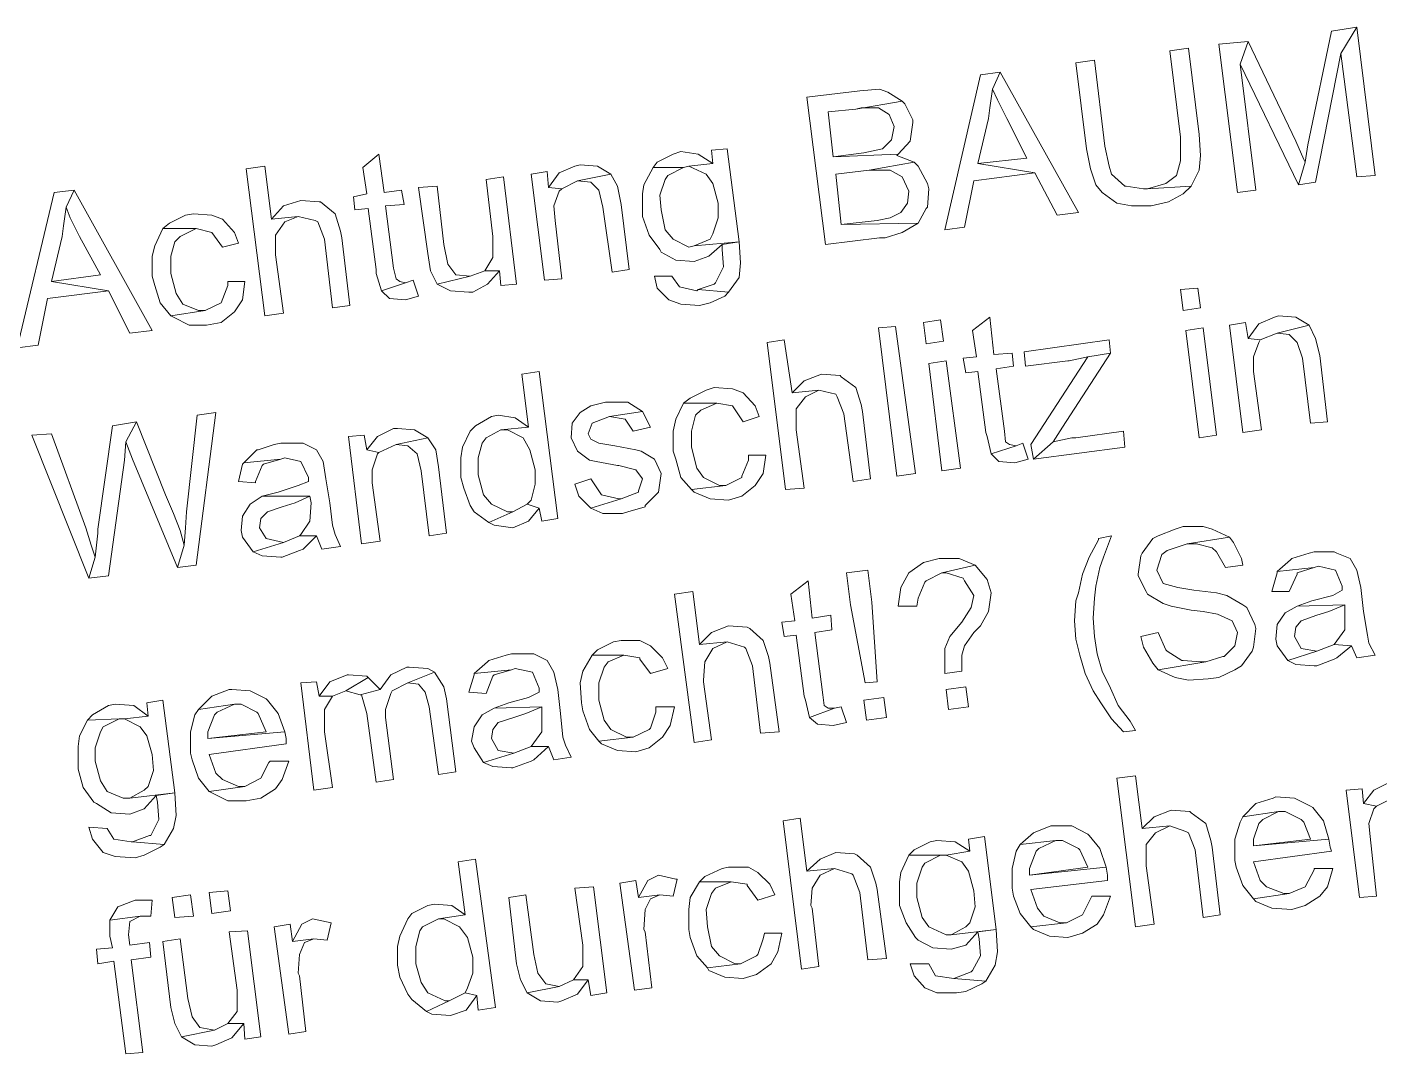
# Model space of a CAD drawing. Header units: metres. Extents: x 2713732.4 to 2713757.2, y 1226081.6 to 1226111.3.
# Drawn here: x 2713753.037 to 2713754.146, y 1226100.549 to 1226101.391 of the extents above; entities that cross this region are included whole.
import ezdxf

# ---------------------------------------------------------------- set-up
doc = ezdxf.new("R2010")
doc.units = ezdxf.units.M
doc.layers.add('einlagen_boden_erstes_og', color=7, linetype='Continuous', true_color=0x000000)

msp = doc.modelspace()

# ---------------------------------------------------------------- linework, layer by layer
at = {"layer": 'einlagen_boden_erstes_og', "color": 1, "lineweight": 0}
for points in [[(2713754.127, 1226101.3907), (2713754.1064, 1226101.3875), (2713754.0879, 1226101.2995), (2713754.0868, 1226101.2941), (2713754.0846, 1226101.28), (2713754.0792, 1226101.2615), (2713754.0933, 1226101.2637), (2713754.114, 1226101.369)], [(2713754.127, 1226101.3907), (2713754.114, 1226101.369), (2713754.127, 1226101.268), (2713754.1422, 1226101.2691)], [(2713753.989, 1226101.3734), (2713753.9738, 1226101.3712), (2713753.9825, 1226101.3006), (2713753.9825, 1226101.2984), (2713753.9825, 1226101.281), (2713753.9793, 1226101.2691), (2713753.9706, 1226101.2626), (2713753.9554, 1226101.2582), (2713753.9912, 1226101.2604), (2713753.9977, 1226101.2734), (2713753.9988, 1226101.2854), (2713753.9977, 1226101.3028)], [(2713754.0379, 1226101.3788), (2713754.014, 1226101.3766), (2713754.0292, 1226101.255), (2713754.0444, 1226101.2571), (2713754.0314, 1226101.3603)], [(2713754.0379, 1226101.3788), (2713754.0314, 1226101.3603), (2713754.0792, 1226101.2615), (2713754.0846, 1226101.28), (2713754.0835, 1226101.2821), (2713754.077, 1226101.2973)], [(2713753.9119, 1226101.3636), (2713753.8967, 1226101.3614), (2713753.9054, 1226101.2908), (2713753.9054, 1226101.2908), (2713753.9087, 1226101.2745), (2713753.913, 1226101.2615), (2713753.9184, 1226101.255), (2713753.9304, 1226101.2463), (2713753.9423, 1226101.2441), (2713753.9586, 1226101.2441), (2713753.9727, 1226101.2474), (2713753.9847, 1226101.2539), (2713753.9912, 1226101.2604), (2713753.9554, 1226101.2582), (2713753.9521, 1226101.2582), (2713753.938, 1226101.2604), (2713753.9369, 1226101.2604), (2713753.926, 1226101.2702), (2713753.9239, 1226101.2767), (2713753.9206, 1226101.293)], [(2713753.8348, 1226101.3538), (2713753.8185, 1226101.3516), (2713753.7892, 1226101.2246), (2713753.8055, 1226101.2267), (2713753.8131, 1226101.2647), (2713753.863, 1226101.2713), (2713753.8163, 1226101.2789), (2713753.825, 1226101.3158), (2713753.8261, 1226101.3245), (2713753.8283, 1226101.3397)], [(2713753.8348, 1226101.3538), (2713753.8283, 1226101.3397), (2713753.8326, 1226101.331), (2713753.8402, 1226101.3158), (2713753.8565, 1226101.2832), (2713753.8163, 1226101.2789), (2713753.863, 1226101.2713), (2713753.8815, 1226101.2365), (2713753.8989, 1226101.2387)], [(2713753.7197, 1226101.3386), (2713753.6762, 1226101.3332), (2713753.6914, 1226101.2126), (2713753.7359, 1226101.218), (2713753.7403, 1226101.218), (2713753.7544, 1226101.2224), (2713753.7674, 1226101.23), (2713753.7044, 1226101.2289), (2713753.7001, 1226101.2702), (2713753.7273, 1226101.2734), (2713753.7642, 1226101.28), (2713753.7501, 1226101.2854), (2713753.7512, 1226101.2865), (2713753.6979, 1226101.2843), (2713753.6936, 1226101.3212), (2713753.7164, 1226101.3234), (2713753.7544, 1226101.3299), (2713753.7425, 1226101.3375), (2713753.7359, 1226101.3397)], [(2713753.7544, 1226101.3299), (2713753.7164, 1226101.3234), (2713753.7207, 1226101.3245), (2713753.7349, 1226101.3245), (2713753.7436, 1226101.3191), (2713753.7479, 1226101.3093), (2713753.7457, 1226101.2984), (2713753.7381, 1226101.2908), (2713753.7229, 1226101.2876), (2713753.6979, 1226101.2843), (2713753.7512, 1226101.2865), (2713753.7609, 1226101.2973), (2713753.7609, 1226101.2973), (2713753.7631, 1226101.3125), (2713753.7631, 1226101.3147), (2713753.7566, 1226101.3277)], [(2713753.3254, 1226101.2865), (2713753.3123, 1226101.2756), (2713753.3156, 1226101.2539), (2713753.3047, 1226101.2517), (2713753.3058, 1226101.2408), (2713753.3167, 1226101.2419), (2713753.3232, 1226101.192), (2713753.3232, 1226101.1887), (2713753.3275, 1226101.1746), (2713753.3471, 1226101.1811), (2713753.3427, 1226101.1822), (2713753.3395, 1226101.1844), (2713753.3373, 1226101.1931), (2713753.3308, 1226101.2441), (2713753.346, 1226101.2452), (2713753.3438, 1226101.2571), (2713753.3297, 1226101.255)], [(2713753.573, 1226101.2886), (2713753.5665, 1226101.2865), (2713753.5535, 1226101.28), (2713753.5502, 1226101.2756), (2713753.5752, 1226101.2756), (2713753.5795, 1226101.2767), (2713753.5991, 1226101.2789), (2713753.5871, 1226101.2865)], [(2713753.611, 1226101.2908), (2713753.598, 1226101.2897), (2713753.5991, 1226101.2789), (2713753.5795, 1226101.2767), (2713753.5937, 1226101.2702), (2713753.5991, 1226101.2626), (2713753.6034, 1226101.2463), (2713753.6034, 1226101.2343), (2713753.5991, 1226101.2213), (2713753.5969, 1226101.217), (2713753.5839, 1226101.2115), (2713753.6208, 1226101.2148)], [(2713753.2319, 1226101.2767), (2713753.2167, 1226101.2745), (2713753.2319, 1226101.154), (2713753.2471, 1226101.1561), (2713753.2406, 1226101.2039), (2713753.2406, 1226101.205), (2713753.2406, 1226101.2202), (2713753.2482, 1226101.2311), (2713753.2591, 1226101.2354), (2713753.2374, 1226101.2332)], [(2713753.4633, 1226101.2724), (2713753.4503, 1226101.2702), (2713753.4611, 1226101.1833), (2713753.4753, 1226101.1844), (2713753.4698, 1226101.2322), (2713753.4687, 1226101.2441), (2713753.4731, 1226101.2561), (2713753.4753, 1226101.2582), (2713753.4644, 1226101.2593)], [(2713753.4905, 1226101.2778), (2713753.4861, 1226101.2767), (2713753.4731, 1226101.2713), (2713753.4644, 1226101.2593), (2713753.4753, 1226101.2582), (2713753.4883, 1226101.2647), (2713753.5154, 1226101.2702), (2713753.5046, 1226101.2767)], [(2713753.5502, 1226101.2756), (2713753.5426, 1226101.2615), (2713753.5415, 1226101.2539), (2713753.5415, 1226101.2387), (2713753.5415, 1226101.2354), (2713753.5469, 1226101.2202), (2713753.5556, 1226101.2083), (2713753.5567, 1226101.2061), (2713753.5687, 1226101.1996), (2713753.5839, 1226101.1985), (2713753.5958, 1226101.2028), (2713753.6067, 1226101.2126), (2713753.6208, 1226101.2148), (2713753.5839, 1226101.2115), (2713753.5795, 1226101.2104), (2713753.5665, 1226101.217), (2713753.56, 1226101.2246), (2713753.5567, 1226101.2408), (2713753.5556, 1226101.2528), (2713753.56, 1226101.2658), (2713753.5622, 1226101.2691), (2713753.5752, 1226101.2756)], [(2713753.7642, 1226101.28), (2713753.7273, 1226101.2734), (2713753.7294, 1226101.2734), (2713753.7446, 1226101.2734), (2713753.7544, 1226101.268), (2713753.7598, 1226101.2561), (2713753.7588, 1226101.2463), (2713753.7533, 1226101.2387), (2713753.7446, 1226101.2343), (2713753.7338, 1226101.2322), (2713753.7044, 1226101.2289), (2713753.7674, 1226101.23), (2713753.774, 1226101.2419), (2713753.7751, 1226101.243), (2713753.7761, 1226101.2582), (2713753.7751, 1226101.2626), (2713753.7674, 1226101.2767)], [(2713753.4275, 1226101.268), (2713753.4133, 1226101.2658), (2713753.4188, 1226101.2191), (2713753.4188, 1226101.217), (2713753.4188, 1226101.2017), (2713753.4123, 1226101.1909), (2713753.4242, 1226101.1909), (2713753.4253, 1226101.1789), (2713753.4383, 1226101.18)], [(2713753.5154, 1226101.2702), (2713753.4883, 1226101.2647), (2713753.4991, 1226101.2637), (2713753.5057, 1226101.2571), (2713753.5089, 1226101.243), (2713753.5165, 1226101.1898), (2713753.5306, 1226101.192), (2713753.5241, 1226101.2452), (2713753.5209, 1226101.2604)], [(2713753.0755, 1226101.2571), (2713753.0592, 1226101.255), (2713753.0288, 1226101.1279), (2713753.0462, 1226101.1301), (2713753.0538, 1226101.1681), (2713753.1038, 1226101.1746), (2713753.0571, 1226101.1822), (2713753.0657, 1226101.2191), (2713753.0668, 1226101.2278), (2713753.069, 1226101.243)], [(2713753.0755, 1226101.2571), (2713753.069, 1226101.243), (2713753.0723, 1226101.2343), (2713753.0799, 1226101.2191), (2713753.0972, 1226101.1876), (2713753.0571, 1226101.1822), (2713753.1038, 1226101.1746), (2713753.1211, 1226101.1398), (2713753.1396, 1226101.142)], [(2713753.3731, 1226101.2604), (2713753.3579, 1226101.2593), (2713753.3655, 1226101.205), (2713753.3677, 1226101.1909), (2713753.3731, 1226101.18), (2713753.4003, 1226101.1865), (2713753.3884, 1226101.1876), (2713753.3818, 1226101.1963), (2713753.3818, 1226101.1963), (2713753.3786, 1226101.2126)], [(2713753.2613, 1226101.2485), (2713753.2471, 1226101.2441), (2713753.2374, 1226101.2332), (2713753.2591, 1226101.2354), (2713753.2732, 1226101.2322), (2713753.2754, 1226101.2311), (2713753.2808, 1226101.217), (2713753.2873, 1226101.1605), (2713753.3015, 1226101.1626), (2713753.2949, 1226101.218), (2713753.2939, 1226101.2235), (2713753.2895, 1226101.2376), (2713753.2776, 1226101.2474), (2713753.2765, 1226101.2474)], [(2713753.1733, 1226101.2376), (2713753.1668, 1226101.2365), (2713753.1537, 1226101.23), (2713753.1483, 1226101.2256), (2713753.1755, 1226101.2256), (2713753.1885, 1226101.2224), (2713753.1885, 1226101.2224), (2713753.1972, 1226101.2104), (2713753.2102, 1226101.2137), (2713753.207, 1226101.2224), (2713753.1972, 1226101.2332), (2713753.1885, 1226101.2365)], [(2713753.1483, 1226101.2256), (2713753.1418, 1226101.2115), (2713753.1396, 1226101.2028), (2713753.1396, 1226101.1865), (2713753.1418, 1226101.1789), (2713753.1461, 1226101.1648), (2713753.1548, 1226101.154), (2713753.1831, 1226101.1583), (2713753.1776, 1226101.1583), (2713753.1646, 1226101.1637), (2713753.1592, 1226101.1724), (2713753.1548, 1226101.1887), (2713753.1548, 1226101.2028), (2713753.1581, 1226101.2148), (2713753.1624, 1226101.2191), (2713753.1755, 1226101.2256)], [(2713753.6208, 1226101.2148), (2713753.6067, 1226101.2126), (2713753.6067, 1226101.2083), (2713753.6078, 1226101.1941), (2713753.6013, 1226101.1811), (2713753.6002, 1226101.18), (2713753.5871, 1226101.1757), (2713753.6121, 1226101.1735), (2713753.6208, 1226101.1855), (2713753.6219, 1226101.1974)], [(2713753.4123, 1226101.1909), (2713753.4003, 1226101.1865), (2713753.3731, 1226101.18), (2713753.384, 1226101.1746), (2713753.3992, 1226101.1735), (2713753.4025, 1226101.1735), (2713753.4144, 1226101.18), (2713753.4242, 1226101.1909)], [(2713753.5513, 1226101.1865), (2713753.5535, 1226101.1768), (2713753.5632, 1226101.167), (2713753.573, 1226101.1637), (2713753.5882, 1226101.1626), (2713753.5969, 1226101.1648), (2713753.6089, 1226101.1702), (2713753.6121, 1226101.1735), (2713753.5871, 1226101.1757), (2713753.586, 1226101.1746), (2713753.5719, 1226101.1778), (2713753.5654, 1226101.1865)], [(2713753.2015, 1226101.1822), (2713753.2015, 1226101.1789), (2713753.1961, 1226101.1648), (2713753.1961, 1226101.1648), (2713753.1831, 1226101.1583), (2713753.1548, 1226101.154), (2713753.157, 1226101.1529), (2713753.17, 1226101.1463), (2713753.1841, 1226101.1463), (2713753.1961, 1226101.1485), (2713753.207, 1226101.1572), (2713753.2135, 1226101.167), (2713753.2156, 1226101.1822)], [(2713753.3536, 1226101.1833), (2713753.3471, 1226101.1811), (2713753.3275, 1226101.1746), (2713753.334, 1226101.1681), (2713753.3471, 1226101.167), (2713753.3579, 1226101.1702)], [(2713753.9966, 1226101.1768), (2713753.9825, 1226101.1757), (2713753.9847, 1226101.1583), (2713753.9988, 1226101.1605)], [(2713753.7859, 1226101.1507), (2713753.7718, 1226101.1485), (2713753.774, 1226101.1311), (2713753.7881, 1226101.1333)], [(2713753.8261, 1226101.1529), (2713753.812, 1226101.142), (2713753.8152, 1226101.1203), (2713753.8044, 1226101.1192), (2713753.8066, 1226101.1072), (2713753.8163, 1226101.1083), (2713753.8228, 1226101.0584), (2713753.8239, 1226101.0551), (2713753.8272, 1226101.041), (2713753.8478, 1226101.0475), (2713753.8424, 1226101.0486), (2713753.8391, 1226101.0508), (2713753.8381, 1226101.0594), (2713753.8315, 1226101.1105), (2713753.8457, 1226101.1127), (2713753.8446, 1226101.1235), (2713753.8294, 1226101.1224)], [(2713754.0629, 1226101.154), (2713754.0596, 1226101.1529), (2713754.0466, 1226101.1474), (2713754.0379, 1226101.1355), (2713754.0477, 1226101.1344), (2713754.0618, 1226101.1398), (2713754.0879, 1226101.1463), (2713754.077, 1226101.1529)], [(2713753.7501, 1226101.0225), (2713753.7349, 1226101.1442), (2713753.749, 1226101.1453), (2713753.7653, 1226101.0247), (2713753.7501, 1226101.0225)], [(2713754.001, 1226101.1442), (2713753.9869, 1226101.142), (2713753.9977, 1226101.054), (2713754.0119, 1226101.0562)], [(2713754.0357, 1226101.1485), (2713754.0227, 1226101.1463), (2713754.0336, 1226101.0584), (2713754.0488, 1226101.0605), (2713754.0423, 1226101.1083), (2713754.0423, 1226101.1203), (2713754.0466, 1226101.1322), (2713754.0477, 1226101.1344), (2713754.0379, 1226101.1355)], [(2713754.0879, 1226101.1463), (2713754.0618, 1226101.1398), (2713754.0716, 1226101.1387), (2713754.0781, 1226101.1322), (2713754.0825, 1226101.1192), (2713754.089, 1226101.066), (2713754.1031, 1226101.0671), (2713754.0966, 1226101.1214), (2713754.0933, 1226101.1355)], [(2713753.6577, 1226101.1344), (2713753.6436, 1226101.1322), (2713753.6588, 1226101.0117), (2713753.674, 1226101.0127), (2713753.6675, 1226101.0605), (2713753.6675, 1226101.0627), (2713753.6675, 1226101.0779), (2713753.6751, 1226101.0877), (2713753.686, 1226101.0931), (2713753.6643, 1226101.0909)], [(2713753.9239, 1226101.1344), (2713753.8543, 1226101.1246), (2713753.8554, 1226101.1127), (2713753.8902, 1226101.117), (2713753.8913, 1226101.117), (2713753.9065, 1226101.1203), (2713753.925, 1226101.1235)], [(2713753.7903, 1226101.117), (2713753.7761, 1226101.1148), (2713753.787, 1226101.0269), (2713753.8022, 1226101.029)], [(2713753.925, 1226101.1235), (2713753.9065, 1226101.1203), (2713753.8598, 1226101.0486), (2713753.862, 1226101.0366), (2713753.8782, 1226101.0508), (2713753.8858, 1226101.0627)], [(2713753.4568, 1226101.1083), (2713753.4427, 1226101.1062), (2713753.4481, 1226101.0627), (2713753.4253, 1226101.0605), (2713753.4307, 1226101.0605), (2713753.4438, 1226101.054), (2713753.4492, 1226101.0442), (2713753.4535, 1226101.0279), (2713753.4535, 1226101.016), (2713753.4503, 1226101.003), (2713753.447, 1226100.9997), (2713753.4568, 1226100.9964), (2713753.459, 1226100.9856), (2713753.472, 1226100.9878)], [(2713753.6882, 1226101.1062), (2713753.674, 1226101.1007), (2713753.6643, 1226101.0909), (2713753.686, 1226101.0931), (2713753.7001, 1226101.0899), (2713753.7012, 1226101.0877), (2713753.7066, 1226101.0736), (2713753.7142, 1226101.0182), (2713753.7283, 1226101.0203), (2713753.7218, 1226101.0757), (2713753.7207, 1226101.0812), (2713753.7164, 1226101.0953), (2713753.7044, 1226101.104), (2713753.7034, 1226101.1051)], [(2713753.6002, 1226101.0953), (2713753.5937, 1226101.0931), (2713753.5806, 1226101.0866), (2713753.5752, 1226101.0823), (2713753.6023, 1226101.0823), (2713753.6154, 1226101.0801), (2713753.6154, 1226101.0801), (2713753.6241, 1226101.0671), (2713753.6371, 1226101.0714), (2713753.6338, 1226101.0801), (2713753.6241, 1226101.0909), (2713753.6154, 1226101.0942)], [(2713753.1917, 1226101.0747), (2713753.1765, 1226101.0725), (2713753.1678, 1226100.9932), (2713753.1668, 1226100.9802), (2713753.1657, 1226100.966), (2713753.1602, 1226100.9476), (2713753.1755, 1226100.9497)], [(2713753.5111, 1226101.0833), (2713753.4991, 1226101.0801), (2713753.4905, 1226101.0747), (2713753.4839, 1226101.066), (2713753.4829, 1226101.054), (2713753.4883, 1226101.0432), (2713753.4981, 1226101.0356), (2713753.5035, 1226101.0345), (2713753.5209, 1226101.0312), (2713753.522, 1226101.0312), (2713753.5361, 1226101.0279), (2713753.5415, 1226101.0203), (2713753.5383, 1226101.0106), (2713753.5383, 1226101.0095), (2713753.5241, 1226101.0041), (2713753.4991, 1226100.9964), (2713753.5089, 1226100.9921), (2713753.5252, 1226100.9921), (2713753.5296, 1226100.9932), (2713753.5437, 1226100.9975), (2713753.5437, 1226100.9986), (2713753.5545, 1226101.0095), (2713753.5567, 1226101.0247), (2713753.5513, 1226101.0366), (2713753.5404, 1226101.0432), (2713753.5361, 1226101.0442), (2713753.5187, 1226101.0475), (2713753.5057, 1226101.0497), (2713753.4991, 1226101.0529), (2713753.497, 1226101.0573), (2713753.5002, 1226101.066), (2713753.5002, 1226101.066), (2713753.5144, 1226101.0714), (2713753.5415, 1226101.0757), (2713753.5296, 1226101.0833), (2713753.5263, 1226101.0833)], [(2713753.5415, 1226101.0757), (2713753.5144, 1226101.0714), (2713753.5274, 1226101.0692), (2713753.5339, 1226101.0594), (2713753.548, 1226101.0627)], [(2713753.5752, 1226101.0823), (2713753.5687, 1226101.0692), (2713753.5665, 1226101.0594), (2713753.5665, 1226101.0432), (2713753.5687, 1226101.0366), (2713753.573, 1226101.0214), (2713753.5817, 1226101.0117), (2713753.6099, 1226101.0149), (2713753.6045, 1226101.0149), (2713753.5915, 1226101.0214), (2713753.586, 1226101.029), (2713753.5817, 1226101.0464), (2713753.5817, 1226101.0594), (2713753.585, 1226101.0725), (2713753.5893, 1226101.0768), (2713753.6023, 1226101.0823)], [(2713753.1266, 1226101.0671), (2713753.107, 1226101.0638), (2713753.0951, 1226100.9791), (2713753.0951, 1226100.9758), (2713753.0929, 1226100.9563), (2713753.0875, 1226100.9389), (2713753.1038, 1226100.941), (2713753.1168, 1226101.0356), (2713753.1179, 1226101.0508)], [(2713753.1266, 1226101.0671), (2713753.1179, 1226101.0508), (2713753.1233, 1226101.0366), (2713753.1602, 1226100.9476), (2713753.1657, 1226100.966), (2713753.1624, 1226100.978), (2713753.157, 1226100.9921), (2713753.1505, 1226101.0073)], [(2713753.3406, 1226101.0616), (2713753.3373, 1226101.0616), (2713753.3243, 1226101.0551), (2713753.3156, 1226101.0442), (2713753.3254, 1226101.0421), (2713753.3395, 1226101.0486), (2713753.3655, 1226101.054), (2713753.3547, 1226101.0605)], [(2713753.4231, 1226101.0725), (2713753.4177, 1226101.0714), (2713753.4046, 1226101.0638), (2713753.4003, 1226101.0594), (2713753.3938, 1226101.0464), (2713753.3927, 1226101.0377), (2713753.3927, 1226101.0214), (2713753.3949, 1226101.0127), (2713753.4003, 1226100.9986), (2713753.4036, 1226100.9932), (2713753.4155, 1226100.9845), (2713753.4351, 1226100.9932), (2713753.4307, 1226100.9932), (2713753.4177, 1226100.9997), (2713753.4112, 1226101.0073), (2713753.4068, 1226101.0236), (2713753.4068, 1226101.0377), (2713753.4101, 1226101.0497), (2713753.4133, 1226101.054), (2713753.4253, 1226101.0605), (2713753.4481, 1226101.0627), (2713753.4372, 1226101.0703)], [(2713753.0571, 1226101.0573), (2713753.0408, 1226101.0562), (2713753.0875, 1226100.9389), (2713753.0929, 1226100.9563), (2713753.0896, 1226100.966), (2713753.0853, 1226100.9802)], [(2713753.3134, 1226101.0562), (2713753.3004, 1226101.0551), (2713753.3112, 1226100.9671), (2713753.3264, 1226100.9693), (2713753.3199, 1226101.0171), (2713753.3199, 1226101.0279), (2713753.3243, 1226101.041), (2713753.3254, 1226101.0421), (2713753.3156, 1226101.0442)], [(2713753.3655, 1226101.054), (2713753.3395, 1226101.0486), (2713753.3492, 1226101.0475), (2713753.3569, 1226101.041), (2713753.3601, 1226101.0269), (2713753.3666, 1226100.9736), (2713753.3807, 1226100.9758), (2713753.3742, 1226101.0301), (2713753.3721, 1226101.0442)], [(2713753.9358, 1226101.0594), (2713753.8967, 1226101.054), (2713753.8935, 1226101.054), (2713753.8782, 1226101.0508), (2713753.862, 1226101.0366), (2713753.9369, 1226101.0464)], [(2713753.245, 1226101.0497), (2713753.2395, 1226101.0486), (2713753.2265, 1226101.0442), (2713753.2254, 1226101.0442), (2713753.2146, 1226101.0334), (2713753.245, 1226101.0366), (2713753.2482, 1226101.0377), (2713753.2613, 1226101.0345), (2713753.2678, 1226101.0214), (2713753.2678, 1226101.0182), (2713753.2591, 1226101.0149), (2713753.2428, 1226101.0095), (2713753.2298, 1226101.0062), (2713753.2689, 1226101.0062), (2713753.27, 1226101.0008), (2713753.2689, 1226100.9856), (2713753.2613, 1226100.9747), (2713753.2602, 1226100.9736), (2713753.2743, 1226100.9736), (2713753.2786, 1226100.9628), (2713753.2939, 1226100.9649), (2713753.2895, 1226100.9747), (2713753.2873, 1226100.9823), (2713753.2852, 1226101.0008), (2713753.2819, 1226101.0203), (2713753.2797, 1226101.0345), (2713753.2743, 1226101.0442), (2713753.2634, 1226101.0497), (2713753.2602, 1226101.0497)], [(2713753.6284, 1226101.0399), (2713753.6284, 1226101.0356), (2713753.623, 1226101.0225), (2713753.623, 1226101.0214), (2713753.6099, 1226101.0149), (2713753.5817, 1226101.0117), (2713753.5839, 1226101.0095), (2713753.5969, 1226101.0041), (2713753.6121, 1226101.003), (2713753.623, 1226101.0062), (2713753.6338, 1226101.0149), (2713753.6404, 1226101.0247), (2713753.6425, 1226101.0399)], [(2713753.8533, 1226101.0497), (2713753.8478, 1226101.0475), (2713753.8272, 1226101.041), (2713753.8337, 1226101.0345), (2713753.8467, 1226101.0334), (2713753.8576, 1226101.0366)], [(2713753.2146, 1226101.0334), (2713753.2135, 1226101.0323), (2713753.2102, 1226101.0182), (2713753.2243, 1226101.0171), (2713753.2243, 1226101.0182), (2713753.2298, 1226101.0312), (2713753.2308, 1226101.0323), (2713753.245, 1226101.0366)], [(2713753.4991, 1226101.0203), (2713753.4861, 1226101.016), (2713753.4894, 1226101.0062), (2713753.4991, 1226100.9964), (2713753.5241, 1226101.0041), (2713753.522, 1226101.0041), (2713753.5078, 1226101.0073), (2713753.5078, 1226101.0073)], [(2713753.2298, 1226101.0062), (2713753.22, 1226100.9997), (2713753.2135, 1226100.9899), (2713753.2124, 1226100.978), (2713753.2135, 1226100.9725), (2713753.2222, 1226100.9606), (2713753.2471, 1226100.9682), (2713753.233, 1226100.9715), (2713753.2276, 1226100.9802), (2713753.2287, 1226100.9878), (2713753.2341, 1226100.9932), (2713753.2461, 1226100.9975), (2713753.2569, 1226101.0008), (2713753.2689, 1226101.0062)], [(2713753.447, 1226100.9997), (2713753.4351, 1226100.9932), (2713753.4155, 1226100.9845), (2713753.4199, 1226100.9823), (2713753.4351, 1226100.9802), (2713753.4481, 1226100.9856), (2713753.4568, 1226100.9964)], [(2713753.2602, 1226100.9736), (2713753.2471, 1226100.9682), (2713753.2222, 1226100.9606), (2713753.2298, 1226100.9573), (2713753.245, 1226100.9563), (2713753.2461, 1226100.9563), (2713753.2602, 1226100.9617), (2713753.2634, 1226100.9628), (2713753.2743, 1226100.9736)], [(2713753.926, 1226100.9736), (2713753.9152, 1226100.9715), (2713753.9152, 1226100.9704), (2713753.9076, 1226100.9563), (2713753.9021, 1226100.9421), (2713753.8989, 1226100.9269), (2713753.8967, 1226100.9204), (2713753.8956, 1226100.9041), (2713753.8967, 1226100.8889), (2713753.9, 1226100.8759), (2713753.9043, 1226100.8607), (2713753.9108, 1226100.8465), (2713753.9173, 1226100.8368), (2713753.926, 1226100.8237), (2713753.9358, 1226100.8129), (2713753.9456, 1226100.814), (2713753.9412, 1226100.8216), (2713753.9315, 1226100.8346), (2713753.925, 1226100.8487), (2713753.9184, 1226100.8628), (2713753.9141, 1226100.877), (2713753.9119, 1226100.8911), (2713753.9119, 1226100.8911), (2713753.9108, 1226100.9063), (2713753.9119, 1226100.9226), (2713753.913, 1226100.9324), (2713753.9163, 1226100.9476), (2713753.9195, 1226100.9563)], [(2713753.9847, 1226100.9812), (2713753.9782, 1226100.9791), (2713753.9641, 1226100.9736), (2713753.9597, 1226100.9715), (2713753.951, 1226100.9595), (2713753.9499, 1226100.9573), (2713753.9478, 1226100.9421), (2713753.9478, 1226100.941), (2713753.9543, 1226100.928), (2713753.9554, 1226100.9258), (2713753.9684, 1226100.9182), (2713753.9749, 1226100.9161), (2713753.9912, 1226100.9128), (2713754.001, 1226100.9117), (2713754.0129, 1226100.9095), (2713754.0249, 1226100.9041), (2713754.0292, 1226100.8943), (2713754.0271, 1226100.8835), (2713754.0184, 1226100.8748), (2713754.0173, 1226100.8748), (2713754.0032, 1226100.8704), (2713753.9641, 1226100.8639), (2713753.9782, 1226100.8574), (2713753.989, 1226100.8552), (2713754.0053, 1226100.8563), (2713754.014, 1226100.8574), (2713754.0271, 1226100.8639), (2713754.0325, 1226100.8672), (2713754.0412, 1226100.8791), (2713754.0423, 1226100.8824), (2713754.0444, 1226100.8976), (2713754.0434, 1226100.9009), (2713754.0368, 1226100.915), (2713754.0336, 1226100.9172), (2713754.0205, 1226100.9248), (2713754.0119, 1226100.9269), (2713753.9934, 1226100.9291), (2713753.9804, 1226100.9313), (2713753.9684, 1226100.9345), (2713753.963, 1226100.9454), (2713753.963, 1226100.9454), (2713753.9673, 1226100.9584), (2713753.9717, 1226100.9617), (2713753.988, 1226100.9671), (2713754.0227, 1226100.9725), (2713754.0086, 1226100.9791), (2713754.001, 1226100.9812)], [(2713754.0227, 1226100.9725), (2713753.988, 1226100.9671), (2713753.9956, 1226100.9671), (2713754.0086, 1226100.9639), (2713754.0119, 1226100.9606), (2713754.0195, 1226100.9476), (2713754.0336, 1226100.9497), (2713754.0325, 1226100.9552), (2713754.026, 1226100.9682)], [(2713753.7848, 1226100.9552), (2713753.7718, 1226100.9519), (2713753.7598, 1226100.9432), (2713753.7533, 1226100.9313), (2713753.7512, 1226100.9161), (2713753.7664, 1226100.9161), (2713753.7674, 1226100.9226), (2713753.7729, 1226100.9356), (2713753.774, 1226100.9367), (2713753.787, 1226100.9432), (2713753.8142, 1226100.9497), (2713753.8142, 1226100.9497), (2713753.8011, 1226100.9552)], [(2713754.0922, 1226100.9606), (2713754.0879, 1226100.9595), (2713754.0738, 1226100.9552), (2713754.0727, 1226100.9541), (2713754.0618, 1226100.9443), (2713754.0922, 1226100.9476), (2713754.0955, 1226100.9487), (2713754.1096, 1226100.9454), (2713754.115, 1226100.9324), (2713754.115, 1226100.9291), (2713754.1074, 1226100.9248), (2713754.0901, 1226100.9204), (2713754.0781, 1226100.9161), (2713754.1172, 1226100.9172), (2713754.1172, 1226100.9117), (2713754.1172, 1226100.8965), (2713754.1085, 1226100.8846), (2713754.1085, 1226100.8846), (2713754.1226, 1226100.8835), (2713754.127, 1226100.8737), (2713754.1422, 1226100.8759), (2713754.1368, 1226100.8857), (2713754.1357, 1226100.8922), (2713754.1324, 1226100.9117), (2713754.1303, 1226100.9313), (2713754.127, 1226100.9454), (2713754.1216, 1226100.9552), (2713754.1107, 1226100.9595), (2713754.1085, 1226100.9606)], [(2713753.7262, 1226100.9454), (2713753.7088, 1226100.9432), (2713753.7121, 1226100.9172), (2713753.724, 1226100.8531), (2713753.7338, 1226100.8541), (2713753.7294, 1226100.9193)], [(2713753.8142, 1226100.9497), (2713753.787, 1226100.9432), (2713753.7903, 1226100.9432), (2713753.8044, 1226100.9389), (2713753.8055, 1226100.9367), (2713753.8131, 1226100.9248), (2713753.8109, 1226100.915), (2713753.8033, 1226100.903), (2713753.7935, 1226100.8911), (2713753.7892, 1226100.8813), (2713753.7892, 1226100.8813), (2713753.7892, 1226100.865), (2713753.7892, 1226100.8607), (2713753.8033, 1226100.8628), (2713753.8033, 1226100.8759), (2713753.8055, 1226100.8835), (2713753.8131, 1226100.8943), (2713753.8185, 1226100.8998), (2713753.825, 1226100.9117), (2713753.8272, 1226100.9269), (2713753.8239, 1226100.9378)], [(2713754.0618, 1226100.9443), (2713754.0618, 1226100.9432), (2713754.0575, 1226100.928), (2713754.0716, 1226100.928), (2713754.0716, 1226100.928), (2713754.0781, 1226100.9421), (2713754.0781, 1226100.9432), (2713754.0922, 1226100.9476)], [(2713753.6773, 1226100.9367), (2713753.6632, 1226100.9258), (2713753.6664, 1226100.9041), (2713753.6556, 1226100.903), (2713753.6577, 1226100.8911), (2713753.6675, 1226100.8922), (2713753.674, 1226100.8422), (2713753.6751, 1226100.8389), (2713753.6784, 1226100.8248), (2713753.699, 1226100.8324), (2713753.6936, 1226100.8324), (2713753.6903, 1226100.8346), (2713753.6892, 1226100.8433), (2713753.6827, 1226100.8943), (2713753.6968, 1226100.8965), (2713753.6958, 1226100.9085), (2713753.6806, 1226100.9063)], [(2713753.5828, 1226100.928), (2713753.5676, 1226100.9258), (2713753.5839, 1226100.8042), (2713753.598, 1226100.8064), (2713753.5915, 1226100.8541), (2713753.5915, 1226100.8552), (2713753.5926, 1226100.8704), (2713753.5991, 1226100.8813), (2713753.611, 1226100.8867), (2713753.5882, 1226100.8846)], [(2713754.0781, 1226100.9161), (2713754.0683, 1226100.9106), (2713754.0618, 1226100.9009), (2713754.0607, 1226100.8889), (2713754.0618, 1226100.8835), (2713754.0705, 1226100.8715), (2713754.0944, 1226100.8791), (2713754.0814, 1226100.8813), (2713754.0759, 1226100.8911), (2713754.077, 1226100.8987), (2713754.0814, 1226100.9041), (2713754.0944, 1226100.9085), (2713754.1042, 1226100.9117), (2713754.1172, 1226100.9172)], [(2713753.6121, 1226100.8998), (2713753.598, 1226100.8943), (2713753.5882, 1226100.8846), (2713753.611, 1226100.8867), (2713753.6252, 1226100.8824), (2713753.6262, 1226100.8813), (2713753.6317, 1226100.8672), (2713753.6382, 1226100.8118), (2713753.6534, 1226100.8129), (2713753.6458, 1226100.8694), (2713753.6447, 1226100.8748), (2713753.6404, 1226100.8878), (2713753.6295, 1226100.8976), (2713753.6273, 1226100.8987)], [(2713753.5241, 1226100.8878), (2713753.5176, 1226100.8867), (2713753.5046, 1226100.8802), (2713753.5002, 1226100.8759), (2713753.5263, 1226100.8759), (2713753.5393, 1226100.8737), (2713753.5393, 1226100.8726), (2713753.548, 1226100.8607), (2713753.5622, 1226100.865), (2713753.5578, 1226100.8737), (2713753.548, 1226100.8835), (2713753.5393, 1226100.8878)], [(2713753.9641, 1226100.8943), (2713753.9499, 1226100.8911), (2713753.9521, 1226100.8824), (2713753.9597, 1226100.8694), (2713753.9641, 1226100.8639), (2713754.0032, 1226100.8704), (2713753.9988, 1226100.8704), (2713753.9847, 1226100.8715), (2713753.9836, 1226100.8715), (2713753.9717, 1226100.8791), (2713753.9706, 1226100.8802)], [(2713754.1085, 1226100.8846), (2713754.0944, 1226100.8791), (2713754.0705, 1226100.8715), (2713754.077, 1226100.8683), (2713754.0922, 1226100.8672), (2713754.0944, 1226100.8672), (2713754.1085, 1226100.8726), (2713754.1107, 1226100.8737), (2713754.1226, 1226100.8835)], [(2713753.434, 1226100.877), (2713753.4296, 1226100.8759), (2713753.4155, 1226100.8715), (2713753.4144, 1226100.8704), (2713753.4036, 1226100.8607), (2713753.434, 1226100.8639), (2713753.4372, 1226100.865), (2713753.4514, 1226100.8618), (2713753.4568, 1226100.8487), (2713753.4568, 1226100.8455), (2713753.4481, 1226100.8411), (2713753.4318, 1226100.8368), (2713753.4199, 1226100.8324), (2713753.459, 1226100.8335), (2713753.459, 1226100.8281), (2713753.459, 1226100.8129), (2713753.4503, 1226100.8009), (2713753.4503, 1226100.8009), (2713753.4644, 1226100.8009), (2713753.4687, 1226100.7901), (2713753.4829, 1226100.7922), (2713753.4785, 1226100.802), (2713753.4763, 1226100.8085), (2713753.4742, 1226100.8281), (2713753.472, 1226100.8476), (2713753.4687, 1226100.8618), (2713753.4633, 1226100.8715), (2713753.4524, 1226100.877), (2713753.4503, 1226100.877)], [(2713753.5002, 1226100.8759), (2713753.4926, 1226100.8628), (2713753.4905, 1226100.8531), (2713753.4915, 1226100.8368), (2713753.4926, 1226100.8303), (2713753.4981, 1226100.815), (2713753.5057, 1226100.8053), (2713753.5339, 1226100.8085), (2713753.5285, 1226100.8085), (2713753.5154, 1226100.815), (2713753.51, 1226100.8226), (2713753.5057, 1226100.8389), (2713753.5057, 1226100.8531), (2713753.51, 1226100.8661), (2713753.5133, 1226100.8704), (2713753.5263, 1226100.8759)], [(2713753.3503, 1226100.8661), (2713753.3482, 1226100.8661), (2713753.3351, 1226100.8596), (2713753.3264, 1226100.8476), (2713753.3101, 1226100.8433), (2713753.3112, 1226100.8433), (2713753.3156, 1226100.8281), (2713753.3232, 1226100.7716), (2713753.3373, 1226100.7738), (2713753.3308, 1226100.8248), (2713753.3308, 1226100.8313), (2713753.3351, 1226100.8444), (2713753.3362, 1226100.8465), (2713753.3492, 1226100.8531), (2713753.371, 1226100.8618), (2713753.3655, 1226100.865)], [(2713753.4036, 1226100.8607), (2713753.4036, 1226100.8596), (2713753.3992, 1226100.8455), (2713753.4133, 1226100.8444), (2713753.4133, 1226100.8444), (2713753.4188, 1226100.8585), (2713753.4199, 1226100.8596), (2713753.434, 1226100.8639)], [(2713753.2743, 1226100.8541), (2713753.2613, 1226100.8531), (2713753.2721, 1226100.7651), (2713753.2873, 1226100.7673), (2713753.2808, 1226100.8129), (2713753.2808, 1226100.8161), (2713753.2808, 1226100.8313), (2713753.2873, 1226100.8422), (2713753.2765, 1226100.8422)], [(2713753.3004, 1226100.8596), (2713753.2993, 1226100.8596), (2713753.2852, 1226100.8541), (2713753.2765, 1226100.8422), (2713753.2873, 1226100.8422), (2713753.2982, 1226100.8465), (2713753.3167, 1226100.8574), (2713753.3156, 1226100.8585)], [(2713753.3167, 1226100.8574), (2713753.2982, 1226100.8465), (2713753.3101, 1226100.8433), (2713753.3264, 1226100.8476)], [(2713753.371, 1226100.8618), (2713753.3492, 1226100.8531), (2713753.3579, 1226100.852), (2713753.3634, 1226100.8455), (2713753.3666, 1226100.8335), (2713753.3742, 1226100.7781), (2713753.3884, 1226100.7803), (2713753.3807, 1226100.84), (2713753.3786, 1226100.8498)], [(2713753.2048, 1226100.8476), (2713753.2026, 1226100.8476), (2713753.1885, 1226100.8422), (2713753.1776, 1226100.8313), (2713753.207, 1226100.8357), (2713753.2124, 1226100.8357), (2713753.2254, 1226100.8292), (2713753.2265, 1226100.8281), (2713753.233, 1226100.8129), (2713753.1852, 1226100.8074), (2713753.2482, 1226100.8129), (2713753.2428, 1226100.8281), (2713753.2341, 1226100.8389), (2713753.233, 1226100.84), (2713753.22, 1226100.8465)], [(2713753.7392, 1226100.8411), (2713753.7229, 1226100.8389), (2713753.7251, 1226100.8226), (2713753.7414, 1226100.8248)], [(2713753.8066, 1226100.8498), (2713753.7903, 1226100.8476), (2713753.7924, 1226100.8313), (2713753.8087, 1226100.8335)], [(2713753.1092, 1226100.8357), (2713753.1038, 1226100.8346), (2713753.0907, 1226100.827), (2713753.0864, 1226100.8226), (2713753.1124, 1226100.8237), (2713753.1168, 1226100.8237), (2713753.1363, 1226100.8259), (2713753.1244, 1226100.8346)], [(2713753.1483, 1226100.8389), (2713753.1353, 1226100.8368), (2713753.1363, 1226100.8259), (2713753.1168, 1226100.8237), (2713753.1298, 1226100.8172), (2713753.1353, 1226100.8096), (2713753.1396, 1226100.7944), (2713753.1407, 1226100.7814), (2713753.1363, 1226100.7683), (2713753.1331, 1226100.7651), (2713753.1211, 1226100.7586), (2713753.1581, 1226100.7629)], [(2713753.1776, 1226100.8313), (2713753.1744, 1226100.827), (2713753.1711, 1226100.8129), (2713753.1711, 1226100.7955), (2713753.1722, 1226100.7901), (2713753.1776, 1226100.7749), (2713753.1863, 1226100.764), (2713753.2156, 1226100.7683), (2713753.2102, 1226100.7683), (2713753.1972, 1226100.7738), (2713753.1917, 1226100.7792), (2713753.1863, 1226100.7944), (2713753.2493, 1226100.8031), (2713753.2493, 1226100.8074), (2713753.2482, 1226100.8129), (2713753.1852, 1226100.8074), (2713753.1852, 1226100.8129), (2713753.1907, 1226100.827), (2713753.1928, 1226100.8292), (2713753.207, 1226100.8357)], [(2713753.4199, 1226100.8324), (2713753.4101, 1226100.827), (2713753.4036, 1226100.8172), (2713753.4014, 1226100.8053), (2713753.4036, 1226100.7998), (2713753.4112, 1226100.7879), (2713753.4361, 1226100.7955), (2713753.4231, 1226100.7977), (2713753.4177, 1226100.8074), (2713753.4188, 1226100.815), (2713753.4231, 1226100.8205), (2713753.4361, 1226100.8248), (2713753.4459, 1226100.8281), (2713753.459, 1226100.8335)], [(2713753.5524, 1226100.8335), (2713753.5524, 1226100.8292), (2713753.548, 1226100.8161), (2713753.5469, 1226100.815), (2713753.5339, 1226100.8085), (2713753.5057, 1226100.8053), (2713753.5078, 1226100.8031), (2713753.5209, 1226100.7977), (2713753.5361, 1226100.7966), (2713753.5469, 1226100.7998), (2713753.5578, 1226100.8085), (2713753.5643, 1226100.8183), (2713753.5676, 1226100.8335)], [(2713753.7044, 1226100.8335), (2713753.699, 1226100.8324), (2713753.6784, 1226100.8248), (2713753.6849, 1226100.8194), (2713753.6979, 1226100.8183), (2713753.7088, 1226100.8205)], [(2713753.0864, 1226100.8226), (2713753.0799, 1226100.8096), (2713753.0788, 1226100.8009), (2713753.0788, 1226100.7857), (2713753.0788, 1226100.7825), (2713753.0831, 1226100.7673), (2713753.0918, 1226100.7553), (2713753.094, 1226100.7542), (2713753.1059, 1226100.7466), (2713753.1211, 1226100.7455), (2713753.1331, 1226100.7499), (2713753.1429, 1226100.7607), (2713753.1581, 1226100.7629), (2713753.1211, 1226100.7586), (2713753.1157, 1226100.7586), (2713753.1027, 1226100.764), (2713753.0972, 1226100.7727), (2713753.0929, 1226100.789), (2713753.0929, 1226100.7998), (2713753.0972, 1226100.8129), (2713753.0994, 1226100.8172), (2713753.1124, 1226100.8237)], [(2713753.4503, 1226100.8009), (2713753.4361, 1226100.7955), (2713753.4112, 1226100.7879), (2713753.4188, 1226100.7846), (2713753.434, 1226100.7835), (2713753.4351, 1226100.7835), (2713753.4503, 1226100.789), (2713753.4524, 1226100.7901), (2713753.4644, 1226100.8009)], [(2713753.2363, 1226100.789), (2713753.2352, 1226100.7879), (2713753.2287, 1226100.7749), (2713753.2156, 1226100.7683), (2713753.1863, 1226100.764), (2713753.1885, 1226100.7629), (2713753.2015, 1226100.7564), (2713753.2167, 1226100.7564), (2713753.2287, 1226100.7586), (2713753.2406, 1226100.7662), (2713753.2461, 1226100.7738), (2713753.2515, 1226100.789)], [(2713753.9456, 1226100.777), (2713753.9304, 1226100.7749), (2713753.9456, 1226100.6532), (2713753.9608, 1226100.6554), (2713753.9543, 1226100.7032), (2713753.9543, 1226100.7053), (2713753.9543, 1226100.7205), (2713753.9619, 1226100.7303), (2713753.9738, 1226100.7358), (2713753.951, 1226100.7336)], [(2713753.1581, 1226100.7629), (2713753.1429, 1226100.7607), (2713753.144, 1226100.7553), (2713753.145, 1226100.7412), (2713753.1385, 1226100.7281), (2713753.1374, 1226100.7281), (2713753.1233, 1226100.7227), (2713753.1494, 1226100.7205), (2713753.157, 1226100.7336), (2713753.1592, 1226100.7444)], [(2713754.1313, 1226100.7662), (2713754.1183, 1226100.7651), (2713754.1292, 1226100.6771), (2713754.1433, 1226100.6782), (2713754.1379, 1226100.7271), (2713754.1368, 1226100.7379), (2713754.1411, 1226100.7499), (2713754.1433, 1226100.752), (2713754.1324, 1226100.7542)], [(2713754.1574, 1226100.7716), (2713754.1541, 1226100.7716), (2713754.1411, 1226100.7651), (2713754.1324, 1226100.7542), (2713754.1433, 1226100.752), (2713754.1563, 1226100.7586), (2713754.1824, 1226100.764), (2713754.1726, 1226100.7705)], [(2713754.0607, 1226100.7596), (2713754.0586, 1226100.7586), (2713754.0444, 1226100.7542), (2713754.0336, 1226100.7434), (2713754.0629, 1226100.7477), (2713754.0683, 1226100.7477), (2713754.0814, 1226100.7412), (2713754.0835, 1226100.739), (2713754.089, 1226100.7249), (2713754.0423, 1226100.7195), (2713754.1042, 1226100.7249), (2713754.0998, 1226100.7401), (2713754.0911, 1226100.751), (2713754.089, 1226100.752), (2713754.0759, 1226100.7586)], [(2713753.6708, 1226100.7423), (2713753.6567, 1226100.7401), (2713753.6719, 1226100.6184), (2713753.686, 1226100.6206), (2713753.6806, 1226100.6684), (2713753.6795, 1226100.6706), (2713753.6806, 1226100.6847), (2713753.6871, 1226100.6956), (2713753.699, 1226100.701), (2713753.6762, 1226100.6988)], [(2713753.9749, 1226100.7488), (2713753.9608, 1226100.7434), (2713753.951, 1226100.7336), (2713753.9738, 1226100.7358), (2713753.9869, 1226100.7314), (2713753.989, 1226100.7303), (2713753.9945, 1226100.7162), (2713754.001, 1226100.6608), (2713754.0151, 1226100.663), (2713754.0086, 1226100.7184), (2713754.0075, 1226100.7238), (2713754.0032, 1226100.7379), (2713753.9912, 1226100.7466), (2713753.9901, 1226100.7477)], [(2713754.0336, 1226100.7434), (2713754.0314, 1226100.739), (2713754.0271, 1226100.7249), (2713754.0271, 1226100.7075), (2713754.0281, 1226100.7021), (2713754.0336, 1226100.6869), (2713754.0423, 1226100.676), (2713754.0716, 1226100.6804), (2713754.0672, 1226100.6804), (2713754.0531, 1226100.6858), (2713754.0477, 1226100.6912), (2713754.0423, 1226100.7064), (2713754.1064, 1226100.7151), (2713754.1053, 1226100.7184), (2713754.1042, 1226100.7249), (2713754.0423, 1226100.7195), (2713754.0423, 1226100.7249), (2713754.0466, 1226100.7379), (2713754.0499, 1226100.7412), (2713754.0629, 1226100.7477)], [(2713753.0875, 1226100.7347), (2713753.0907, 1226100.7249), (2713753.0994, 1226100.714), (2713753.1092, 1226100.7108), (2713753.1255, 1226100.7097), (2713753.1331, 1226100.7119), (2713753.1461, 1226100.7184), (2713753.1494, 1226100.7205), (2713753.1233, 1226100.7227), (2713753.1222, 1226100.7227), (2713753.1081, 1226100.7249), (2713753.1027, 1226100.7336)], [(2713753.8782, 1226100.7358), (2713753.8761, 1226100.7358), (2713753.862, 1226100.7303), (2713753.8511, 1226100.7205), (2713753.8804, 1226100.7238), (2713753.8858, 1226100.7238), (2713753.8989, 1226100.7173), (2713753.9, 1226100.7162), (2713753.9065, 1226100.7021), (2713753.8587, 1226100.6956), (2713753.9217, 1226100.7021), (2713753.9163, 1226100.7173), (2713753.9076, 1226100.7281), (2713753.9065, 1226100.7292), (2713753.8935, 1226100.7358)], [(2713753.7827, 1226100.7238), (2713753.7772, 1226100.7227), (2713753.7642, 1226100.7162), (2713753.7598, 1226100.7119), (2713753.7859, 1226100.7119), (2713753.7903, 1226100.7119), (2713753.8098, 1226100.7151), (2713753.7979, 1226100.7227)], [(2713753.8218, 1226100.7271), (2713753.8087, 1226100.7249), (2713753.8098, 1226100.7151), (2713753.7903, 1226100.7119), (2713753.8033, 1226100.7064), (2713753.8087, 1226100.6988), (2713753.8131, 1226100.6825), (2713753.8142, 1226100.6695), (2713753.8098, 1226100.6565), (2713753.8066, 1226100.6532), (2713753.7946, 1226100.6467), (2713753.8315, 1226100.651)], [(2713753.8511, 1226100.7205), (2713753.8478, 1226100.7151), (2713753.8446, 1226100.701), (2713753.8446, 1226100.6847), (2713753.8457, 1226100.6782), (2713753.8511, 1226100.6641), (2713753.8598, 1226100.6532), (2713753.8891, 1226100.6565), (2713753.8837, 1226100.6565), (2713753.8706, 1226100.6619), (2713753.8652, 1226100.6684), (2713753.8598, 1226100.6836), (2713753.9228, 1226100.6912), (2713753.9228, 1226100.6956), (2713753.9217, 1226100.7021), (2713753.8587, 1226100.6956), (2713753.8587, 1226100.701), (2713753.8641, 1226100.7151), (2713753.8663, 1226100.7173), (2713753.8804, 1226100.7238)], [(2713753.4046, 1226100.7086), (2713753.3905, 1226100.7064), (2713753.396, 1226100.663), (2713753.3742, 1226100.6597), (2713753.3786, 1226100.6597), (2713753.3916, 1226100.6532), (2713753.3981, 1226100.6445), (2713753.4025, 1226100.6282), (2713753.4025, 1226100.6152), (2713753.3981, 1226100.6032), (2713753.396, 1226100.5989), (2713753.4057, 1226100.5967), (2713753.4068, 1226100.5848), (2713753.4209, 1226100.5869)], [(2713753.7001, 1226100.714), (2713753.6871, 1226100.7086), (2713753.6762, 1226100.6988), (2713753.699, 1226100.701), (2713753.7131, 1226100.6966), (2713753.7142, 1226100.6956), (2713753.7197, 1226100.6814), (2713753.7262, 1226100.626), (2713753.7414, 1226100.6271), (2713753.7338, 1226100.6836), (2713753.7327, 1226100.689), (2713753.7283, 1226100.7021), (2713753.7175, 1226100.7119), (2713753.7153, 1226100.7129)], [(2713753.7598, 1226100.7119), (2713753.7533, 1226100.6977), (2713753.7522, 1226100.6901), (2713753.7522, 1226100.6738), (2713753.7522, 1226100.6706), (2713753.7577, 1226100.6565), (2713753.7653, 1226100.6445), (2713753.7674, 1226100.6423), (2713753.7794, 1226100.6358), (2713753.7946, 1226100.6347), (2713753.8066, 1226100.638), (2713753.8163, 1226100.6489), (2713753.8315, 1226100.651), (2713753.7946, 1226100.6467), (2713753.7903, 1226100.6467), (2713753.7761, 1226100.6532), (2713753.7707, 1226100.6608), (2713753.7664, 1226100.6771), (2713753.7664, 1226100.689), (2713753.7707, 1226100.7021), (2713753.7729, 1226100.7053), (2713753.7859, 1226100.7119)], [(2713753.5545, 1226100.6956), (2713753.5459, 1226100.6912), (2713753.5459, 1226100.6912), (2713753.5383, 1226100.6771), (2713753.5556, 1226100.6793), (2713753.5665, 1226100.6782), (2713753.5698, 1226100.6923), (2713753.5687, 1226100.6923)], [(2713753.6121, 1226100.7021), (2713753.6067, 1226100.701), (2713753.5926, 1226100.6945), (2713753.5882, 1226100.6901), (2713753.6143, 1226100.6901), (2713753.6273, 1226100.688), (2713753.6273, 1226100.6869), (2713753.636, 1226100.6749), (2713753.6501, 1226100.6793), (2713753.6458, 1226100.688), (2713753.636, 1226100.6977), (2713753.6284, 1226100.7021)], [(2713754.0922, 1226100.701), (2713754.0922, 1226100.6999), (2713754.0846, 1226100.6858), (2713754.0716, 1226100.6804), (2713754.0423, 1226100.676), (2713754.0444, 1226100.6738), (2713754.0575, 1226100.6684), (2713754.0738, 1226100.6673), (2713754.0846, 1226100.6706), (2713754.0966, 1226100.6782), (2713754.1031, 1226100.6858), (2713754.1074, 1226100.701)], [(2713753.5013, 1226100.6858), (2713753.4861, 1226100.6847), (2713753.4926, 1226100.638), (2713753.4926, 1226100.6347), (2713753.4926, 1226100.6206), (2713753.485, 1226100.6097), (2713753.497, 1226100.6097), (2713753.4991, 1226100.5967), (2713753.5122, 1226100.5989)], [(2713753.5361, 1226100.6912), (2713753.523, 1226100.689), (2713753.535, 1226100.6011), (2713753.5491, 1226100.6032), (2713753.5437, 1226100.6489), (2713753.5426, 1226100.651), (2713753.5437, 1226100.6673), (2713753.548, 1226100.676), (2713753.5556, 1226100.6793), (2713753.5383, 1226100.6771)], [(2713753.5882, 1226100.6901), (2713753.5806, 1226100.6771), (2713753.5795, 1226100.6673), (2713753.5795, 1226100.651), (2713753.5806, 1226100.6445), (2713753.586, 1226100.6293), (2713753.5947, 1226100.6195), (2713753.6219, 1226100.6228), (2713753.6175, 1226100.6228), (2713753.6045, 1226100.6293), (2713753.598, 1226100.6369), (2713753.5947, 1226100.6532), (2713753.5937, 1226100.6673), (2713753.598, 1226100.6804), (2713753.6013, 1226100.6847), (2713753.6143, 1226100.6901)], [(2713753.1255, 1226100.6749), (2713753.1255, 1226100.6749), (2713753.1114, 1226100.6695), (2713753.1048, 1226100.6586), (2713753.1298, 1226100.6619), (2713753.1385, 1226100.6619), (2713753.1396, 1226100.6749)], [(2713753.1711, 1226100.6793), (2713753.1559, 1226100.6771), (2713753.1581, 1226100.6608), (2713753.1733, 1226100.6619)], [(2713753.2015, 1226100.6825), (2713753.1863, 1226100.6814), (2713753.1885, 1226100.6641), (2713753.2037, 1226100.6662)], [(2713753.4459, 1226100.6793), (2713753.4318, 1226100.6771), (2713753.4383, 1226100.6228), (2713753.4416, 1226100.6097), (2713753.447, 1226100.5989), (2713753.4731, 1226100.6043), (2713753.4622, 1226100.6065), (2713753.4557, 1226100.6152), (2713753.4557, 1226100.6152), (2713753.4524, 1226100.6304)], [(2713753.9097, 1226100.6782), (2713753.9087, 1226100.676), (2713753.9021, 1226100.663), (2713753.8891, 1226100.6565), (2713753.8598, 1226100.6532), (2713753.862, 1226100.651), (2713753.875, 1226100.6456), (2713753.8902, 1226100.6445), (2713753.9021, 1226100.6478), (2713753.9141, 1226100.6554), (2713753.9195, 1226100.663), (2713753.925, 1226100.6782)], [(2713753.371, 1226100.6717), (2713753.3655, 1226100.6706), (2713753.3525, 1226100.6641), (2713753.3492, 1226100.6597), (2713753.3427, 1226100.6456), (2713753.3406, 1226100.6369), (2713753.3406, 1226100.6217), (2713753.3427, 1226100.6119), (2713753.3492, 1226100.5978), (2713753.3525, 1226100.5935), (2713753.3645, 1226100.5837), (2713753.3829, 1226100.5924), (2713753.3797, 1226100.5924), (2713753.3655, 1226100.5989), (2713753.3601, 1226100.6076), (2713753.3558, 1226100.6228), (2713753.3558, 1226100.6369), (2713753.359, 1226100.6499), (2713753.3612, 1226100.6532), (2713753.3742, 1226100.6597), (2713753.396, 1226100.663), (2713753.3851, 1226100.6706)], [(2713753.1048, 1226100.6586), (2713753.1048, 1226100.6456), (2713753.107, 1226100.6358), (2713753.094, 1226100.6347), (2713753.0951, 1226100.6228), (2713753.1081, 1226100.625), (2713753.1179, 1226100.5489), (2713753.132, 1226100.55), (2713753.1222, 1226100.626), (2713753.1385, 1226100.6282), (2713753.1374, 1226100.6402), (2713753.1211, 1226100.638), (2713753.1201, 1226100.6467), (2713753.1211, 1226100.6575), (2713753.1298, 1226100.6619)], [(2713753.2526, 1226100.6554), (2713753.2395, 1226100.6532), (2713753.2515, 1226100.5652), (2713753.2656, 1226100.5674), (2713753.2602, 1226100.613), (2713753.2591, 1226100.6152), (2713753.2602, 1226100.6304), (2713753.2645, 1226100.6402), (2713753.2721, 1226100.6434), (2713753.2547, 1226100.6412)], [(2713753.271, 1226100.6597), (2713753.2623, 1226100.6554), (2713753.2623, 1226100.6554), (2713753.2547, 1226100.6412), (2713753.2721, 1226100.6434), (2713753.283, 1226100.6423), (2713753.2862, 1226100.6565), (2713753.2862, 1226100.6565)], [(2713753.1624, 1226100.6434), (2713753.1483, 1226100.6412), (2713753.1548, 1226100.5869), (2713753.1581, 1226100.5739), (2713753.1635, 1226100.563), (2713753.1907, 1226100.5685), (2713753.1787, 1226100.5706), (2713753.1722, 1226100.5793), (2713753.1722, 1226100.5793), (2713753.1689, 1226100.5945)], [(2713753.2178, 1226100.6499), (2713753.2026, 1226100.6489), (2713753.2091, 1226100.6011), (2713753.2091, 1226100.5989), (2713753.2091, 1226100.5837), (2713753.2015, 1226100.5739), (2713753.2146, 1226100.5739), (2713753.2156, 1226100.5609), (2713753.2287, 1226100.563)], [(2713753.6414, 1226100.6478), (2713753.6404, 1226100.6434), (2713753.636, 1226100.6304), (2713753.6349, 1226100.6293), (2713753.6219, 1226100.6228), (2713753.5947, 1226100.6195), (2713753.5958, 1226100.6174), (2713753.6089, 1226100.6119), (2713753.6241, 1226100.6108), (2713753.6349, 1226100.6141), (2713753.6469, 1226100.6228), (2713753.6523, 1226100.6326), (2713753.6556, 1226100.6478)], [(2713753.8315, 1226100.651), (2713753.8163, 1226100.6489), (2713753.8174, 1226100.6434), (2713753.8185, 1226100.6293), (2713753.812, 1226100.6174), (2713753.8109, 1226100.6163), (2713753.7968, 1226100.6108), (2713753.8228, 1226100.6087), (2713753.8305, 1226100.6217), (2713753.8326, 1226100.6326)], [(2713753.7609, 1226100.6228), (2713753.7642, 1226100.613), (2713753.7729, 1226100.6032), (2713753.7827, 1226100.5989), (2713753.7989, 1226100.5989), (2713753.8066, 1226100.6), (2713753.8196, 1226100.6065), (2713753.8228, 1226100.6087), (2713753.7968, 1226100.6108), (2713753.7968, 1226100.6108), (2713753.7816, 1226100.613), (2713753.7761, 1226100.6228)], [(2713753.485, 1226100.6097), (2713753.4731, 1226100.6043), (2713753.447, 1226100.5989), (2713753.4579, 1226100.5924), (2713753.472, 1226100.5913), (2713753.4753, 1226100.5924), (2713753.4883, 1226100.5978), (2713753.497, 1226100.6097)], [(2713753.396, 1226100.5989), (2713753.3829, 1226100.5924), (2713753.3645, 1226100.5837), (2713753.3688, 1226100.5815), (2713753.384, 1226100.5804), (2713753.397, 1226100.5848), (2713753.4057, 1226100.5967)], [(2713753.2015, 1226100.5739), (2713753.1907, 1226100.5685), (2713753.1635, 1226100.563), (2713753.1744, 1226100.5565), (2713753.1885, 1226100.5554), (2713753.1917, 1226100.5565), (2713753.2048, 1226100.562), (2713753.2146, 1226100.5739)]]:
    msp.add_lwpolyline(points, close=True, dxfattribs=at)

doc.saveas('drawing.dxf')
